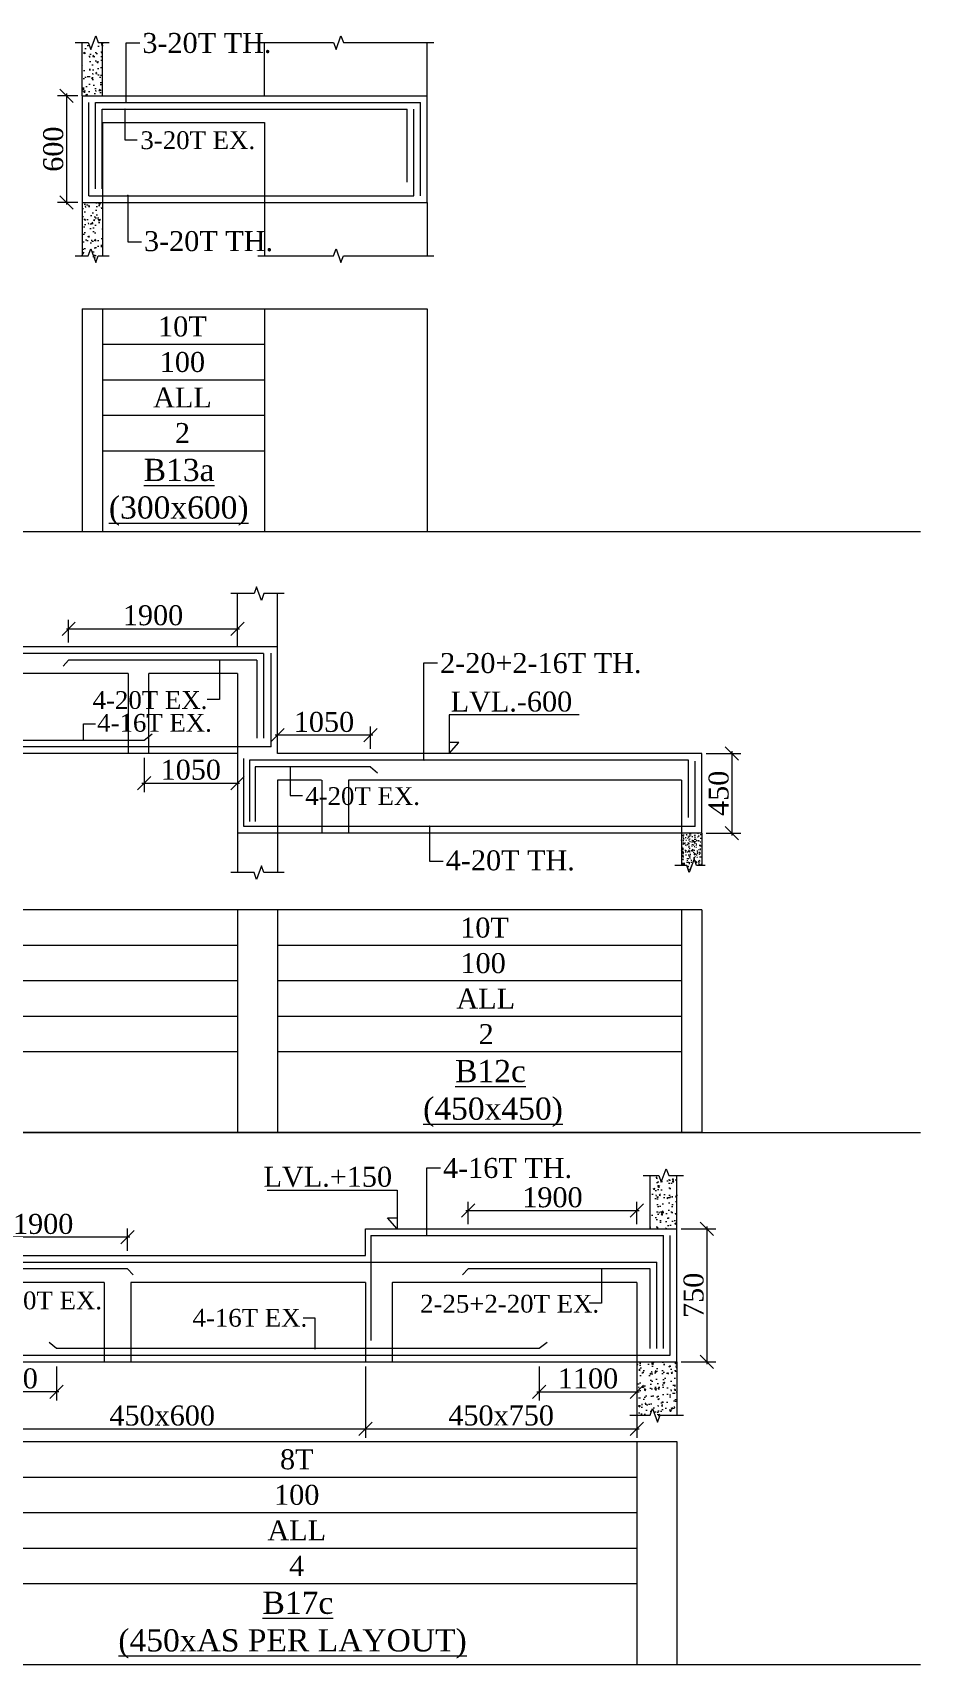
# Model space of a CAD drawing. Header units: millimetres. Extents: x 9781889 to 10654170, y -7852491 to -7608561.
# Drawn here: x 9956112 to 9966109, y -7799039 to -7780662 of the extents above; entities that cross this region are included whole.
import ezdxf
from ezdxf.enums import TextEntityAlignment as Align

# ---------------------------------------------------------------- set-up
doc = ezdxf.new("R2010")
doc.units = ezdxf.units.MM
doc.header["$LTSCALE"] = 10
doc.header["$PDMODE"] = 3
doc.linetypes.add('HIDDEN', pattern=[0.375, 0.25, -0.125])
for name, color, linetype, lineweight in [('LVL', 3, 'Continuous', 0), ('S-CUT OUT LINE', 9, 'Continuous', 0), ('S-DIM L.S.', 7, 'Continuous', 0), ('S-HATCH', 8, 'Continuous', 0), ('S-L.S.SECTION', 5, 'Continuous', 0), ('S-L.S.SLAB LINE', 252, 'HIDDEN', 0), ('S-L.S.STEEL', 1, 'Continuous', 9), ('S-SECTION MARK', 7, 'Continuous', 0), ('S-SHEET', 251, 'Continuous', 0), ('S-TEXT', 7, 'Continuous', 0), ('S-TEXT L.S. BEAM NO.', 30, 'Continuous', 0), ('S-TEXT. L.S.', 7, 'Continuous', 0)]:
    doc.layers.add(name, color=color, linetype=linetype, lineweight=lineweight)
doc.styles.add('135', font='arial.ttf', dxfattribs={"width": 0.8, "height": 135})
doc.styles.get("Standard").update_dxf_attribs({"font": 'arial.ttf'})
doc.styles.add('TEXT', font='times.ttf')
doc.dimstyles.new('75', dxfattribs={"dimtxt": 135, "dimasz": 90, "dimexe": 0.1, "dimexo": 0.03, "dimgap": 0.09, "dimtad": 1, "dimdec": 0, "dimzin": 0, "dimdsep": 46, "dimtxsty": '135', "dimblk": 'ARCHTICK', "dimcen": 0.09, "dimclrd": 256, "dimclre": 256, "dimclrt": 256, "dimadec": 0, "dimazin": 0, "dimtfac": 1, "dimtdec": 0, "dimtofl": 0, "dimtmove": 1, "dimatfit": 3, "dimldrblk": 'DOTSMALL', "dimfxl": 1, "dimtolj": 1, "dimtzin": 0, "dimlwd": -1, "dimlwe": -1, "dimarcsym": 0})
doc.dimstyles.new('SETU_1', dxfattribs={"dimtxt": 200, "dimasz": 150, "dimexe": 100, "dimexo": 50, "dimgap": 35, "dimtad": 1, "dimdec": 0, "dimzin": 0, "dimdsep": 46, "dimtxsty": 'Standard', "dimblk": 'OBLIQUE', "dimcen": 150, "dimdle": 25, "dimclrd": 256, "dimclre": 7, "dimclrt": 256, "dimadec": 0, "dimazin": 0, "dimtfac": 1, "dimtdec": 0, "dimtofl": 0, "dimtmove": 1, "dimatfit": 3, "dimfxl": 1, "dimtolj": 1, "dimtzin": 0, "dimlwd": -1, "dimlwe": 5, "dimarcsym": 1})
pattern_1 = [(50, (-81821.64, 44267.31), (182.184669, -15.9390855), [19.05, -209.55]), (355, (-81821.64, 44267.31), (-35.2434214, 191.0568452), [15.24, -167.6405842]), (100.4514447, (-81806.46, 44265.98), (146.941247, 175.117752), [16.1900088, -178.0902446]), (46.1842, (-81821.64, 44318.11), (271.079041, -42.042328), [28.575, -314.325]), (96.6355576, (-81799.05, 44314.6), (237.404134, 247.4261246), [24.285023, -267.135608]), (351.1841512, (-81821.64, 44318.1), (237.404134, 247.4261246), [22.859967, -251.459732]), (21, (-81796.24, 44305.41), (151.6143913, -102.2651982), [19.05, -209.55]), (326, (-81796.24, 44305.41), (61.8020283, 184.187966), [15.24, -167.64]), (71.451445, (-81783.6, 44296.89), (213.4164193, 81.922769), [16.1900088, -178.0899376]), (37.5, (-81821.64, 44267.31), (3.08860325, 84.55503887), [0, -165.608, 0, -170.18, 0, -168.275]), (7.5, (-81821.64, 44267.31), (66.8196625, 100.1805748), [0, -97.028, 0, -161.798, 0, -64.135]), (327.5, (-81878.28, 44267.31), (135.59059517, -5.728744), [0, -63.5, 0, -198.12, 0, -262.89]), (317.5, (-81903.68, 44267.31), (148.1291814, 25.426491), [0, -82.55, 0, -131.572, 0, -186.69])]

# ---------------------------------------------------------------- blocks, each defined once
blk = doc.blocks.new('_ArchTick')
at = {"color": 0, "linetype": 'ByBlock', "const_width": 0.15}
blk.add_lwpolyline([(-0.5, -0.5), (0.5, 0.5)], dxfattribs=at)
blk = doc.blocks.new('_Oblique')
at = {"color": 0, "linetype": 'ByBlock', "lineweight": -2}
blk.add_line((-0.5, -0.5), (0.5, 0.5), dxfattribs=at)
blk = doc.blocks.new('*D77')
at = {"layer": 'Defpoints', "color": 0, "transparency": 16777216}
for p in [(9956670, -7781374), (9956494, -7782574), (9956670, -7782574)]:
    blk.add_point(p, dxfattribs=at)
at = {"layer": 'S-DIM L.S.', "transparency": 16777216}
blk.add_line((9956494, -7781349), (9956494, -7782599), dxfattribs=at)
at = {"layer": 'S-DIM L.S.', "color": 7, "lineweight": 5, "transparency": 16777216}
for p, q in [((9956620, -7781374), (9956394, -7781374)), ((9956620, -7782574), (9956394, -7782574))]:
    blk.add_line(p, q, dxfattribs=at)
at = {"layer": 'S-DIM L.S.', "transparency": 16777216, "xscale": 150, "yscale": 150, "zscale": 150}
for p, rotation in [((9956494, -7781374), 90), ((9956494, -7782574), 270)]:
    blk.add_blockref('_Oblique', p, dxfattribs=dict(at, rotation=rotation))
at = {"layer": 'S-DIM L.S.', "transparency": 16777216, "insert": (9956345, -7781974), "char_height": 225, "attachment_point": 5, "rotation": 90, "style": 'TEXT'}
blk.add_mtext('\\A1;600', dxfattribs=at)
blk = doc.blocks.new('*D128')
at = {"layer": 'Defpoints', "color": 0, "transparency": 16777216}
for p in [(9958418, -7787375), (9956518, -7787579, 0), (9958418, -7787579, 0)]:
    blk.add_point(p, dxfattribs=at)
at = {"layer": 'S-DIM L.S.', "transparency": 16777216}
blk.add_line((9956493, -7787375), (9958443, -7787375), dxfattribs=at)
at = {"layer": 'S-DIM L.S.', "color": 7, "lineweight": 5, "transparency": 16777216}
for p, q in [((9956518, -7787529), (9956518, -7787275)), ((9958418, -7787529), (9958418, -7787275))]:
    blk.add_line(p, q, dxfattribs=at)
at = {"layer": 'S-DIM L.S.', "transparency": 16777216, "xscale": 150, "yscale": 150, "zscale": 150, "rotation": 180}
blk.add_blockref('_Oblique', (9956518, -7787375), dxfattribs=at)
at = {"layer": 'S-DIM L.S.', "transparency": 16777216, "xscale": 150, "yscale": 150, "zscale": 150}
blk.add_blockref('_Oblique', (9958418, -7787375), dxfattribs=at)
at = {"layer": 'S-DIM L.S.', "transparency": 16777216, "insert": (9957468, -7787225), "char_height": 225, "attachment_point": 5, "style": 'TEXT'}
blk.add_mtext('\\A1;1900', dxfattribs=at)
blk = doc.blocks.new('*D129')
at = {"layer": 'Defpoints', "color": 0, "transparency": 16777216}
for p in [(9958868, -7788575), (9958868, -7788779, 0), (9959918, -7788779, 0)]:
    blk.add_point(p, dxfattribs=at)
at = {"layer": 'S-DIM L.S.', "color": 7, "lineweight": 5, "transparency": 16777216}
for p, q in [((9958868, -7788729), (9958868, -7788475)), ((9959918, -7788729), (9959918, -7788475))]:
    blk.add_line(p, q, dxfattribs=at)
at = {"layer": 'S-DIM L.S.', "transparency": 16777216}
blk.add_line((9959943, -7788575), (9958843, -7788575), dxfattribs=at)
at = {"layer": 'S-DIM L.S.', "transparency": 16777216, "xscale": 150, "yscale": 150, "zscale": 150, "rotation": 180}
blk.add_blockref('_Oblique', (9958868, -7788575), dxfattribs=at)
at = {"layer": 'S-DIM L.S.', "transparency": 16777216, "xscale": 150, "yscale": 150, "zscale": 150}
blk.add_blockref('_Oblique', (9959918, -7788575), dxfattribs=at)
at = {"layer": 'S-DIM L.S.', "transparency": 16777216, "insert": (9959393, -7788426), "char_height": 225, "attachment_point": 5, "style": 'TEXT'}
blk.add_mtext('\\A1;1050', dxfattribs=at)
blk = doc.blocks.new('*D131')
at = {"layer": 'Defpoints', "color": 0, "transparency": 16777216}
for p in [(9957368, -7788779, 0), (9958418, -7788779, 0), (9958418, -7789115)]:
    blk.add_point(p, dxfattribs=at)
at = {"layer": 'S-DIM L.S.', "color": 7, "lineweight": 5, "transparency": 16777216}
for p, q in [((9957368, -7788829), (9957368, -7789215)), ((9958418, -7788829), (9958418, -7789215))]:
    blk.add_line(p, q, dxfattribs=at)
at = {"layer": 'S-DIM L.S.', "transparency": 16777216}
blk.add_line((9957343, -7789115), (9958443, -7789115), dxfattribs=at)
at = {"layer": 'S-DIM L.S.', "transparency": 16777216, "xscale": 150, "yscale": 150, "zscale": 150, "rotation": 180}
blk.add_blockref('_Oblique', (9957368, -7789115), dxfattribs=at)
at = {"layer": 'S-DIM L.S.', "transparency": 16777216, "xscale": 150, "yscale": 150, "zscale": 150}
blk.add_blockref('_Oblique', (9958418, -7789115), dxfattribs=at)
at = {"layer": 'S-DIM L.S.', "transparency": 16777216, "insert": (9957893, -7788965), "char_height": 225, "attachment_point": 5, "style": 'TEXT'}
blk.add_mtext('\\A1;1050', dxfattribs=at)
blk = doc.blocks.new('*D144')
at = {"layer": 'Defpoints', "color": 0, "transparency": 16777216}
for p in [(9963648, -7788779, 0), (9963648, -7789679, 0), (9963987, -7789679)]:
    blk.add_point(p, dxfattribs=at)
at = {"layer": 'S-DIM L.S.', "color": 7, "lineweight": 5, "transparency": 16777216}
for p, q in [((9963698, -7788779), (9964087, -7788779)), ((9963698, -7789679), (9964087, -7789679))]:
    blk.add_line(p, q, dxfattribs=at)
at = {"layer": 'S-DIM L.S.', "transparency": 16777216}
blk.add_line((9963987, -7788754), (9963987, -7789704), dxfattribs=at)
at = {"layer": 'S-DIM L.S.', "transparency": 16777216, "xscale": 150, "yscale": 150, "zscale": 150}
for p, rotation in [((9963987, -7788779), 90), ((9963987, -7789679), 270)]:
    blk.add_blockref('_Oblique', p, dxfattribs=dict(at, rotation=rotation))
at = {"layer": 'S-DIM L.S.', "transparency": 16777216, "insert": (9963838, -7789229), "char_height": 225, "attachment_point": 5, "rotation": 90, "style": 'TEXT'}
blk.add_mtext('\\A1;450', dxfattribs=at)
blk = doc.blocks.new('*D148')
at = {"layer": 'Defpoints', "color": 0, "transparency": 16777216}
for p in [(9962916, -7793929), (9961016, -7794133, 0), (9962916, -7794133, 0)]:
    blk.add_point(p, dxfattribs=at)
at = {"layer": 'S-DIM L.S.', "color": 7, "lineweight": 5, "transparency": 16777216}
for p, q in [((9961016, -7794083), (9961016, -7793829)), ((9962916, -7794083), (9962916, -7793829))]:
    blk.add_line(p, q, dxfattribs=at)
at = {"layer": 'S-DIM L.S.', "transparency": 16777216}
blk.add_line((9960991, -7793929), (9962941, -7793929), dxfattribs=at)
at = {"layer": 'S-DIM L.S.', "transparency": 16777216, "xscale": 150, "yscale": 150, "zscale": 150, "rotation": 180}
blk.add_blockref('_Oblique', (9961016, -7793929), dxfattribs=at)
at = {"layer": 'S-DIM L.S.', "transparency": 16777216, "xscale": 150, "yscale": 150, "zscale": 150}
blk.add_blockref('_Oblique', (9962916, -7793929), dxfattribs=at)
at = {"layer": 'S-DIM L.S.', "transparency": 16777216, "insert": (9961966, -7793780), "char_height": 225, "attachment_point": 5, "style": 'TEXT'}
blk.add_mtext('\\A1;1900', dxfattribs=at)
blk = doc.blocks.new('*D153')
at = {"layer": 'Defpoints', "color": 0, "transparency": 16777216}
for p in [(9955281, -7794229), (9955281, -7794433, 0), (9957181, -7794433, 0)]:
    blk.add_point(p, dxfattribs=at)
at = {"layer": 'S-DIM L.S.', "color": 7, "lineweight": 5, "transparency": 16777216}
for p, q in [((9955281, -7794383), (9955281, -7794129)), ((9957181, -7794383), (9957181, -7794129))]:
    blk.add_line(p, q, dxfattribs=at)
at = {"layer": 'S-DIM L.S.', "transparency": 16777216}
blk.add_line((9957206, -7794229), (9955256, -7794229), dxfattribs=at)
at = {"layer": 'S-DIM L.S.', "transparency": 16777216, "xscale": 150, "yscale": 150, "zscale": 150, "rotation": 180}
blk.add_blockref('_Oblique', (9955281, -7794229), dxfattribs=at)
at = {"layer": 'S-DIM L.S.', "transparency": 16777216, "xscale": 150, "yscale": 150, "zscale": 150}
blk.add_blockref('_Oblique', (9957181, -7794229), dxfattribs=at)
at = {"layer": 'S-DIM L.S.', "transparency": 16777216, "insert": (9956231, -7794080), "char_height": 225, "attachment_point": 5, "style": 'TEXT'}
blk.add_mtext('\\A1;1900', dxfattribs=at)
blk = doc.blocks.new('*D145')
at = {"layer": 'Defpoints', "color": 0, "transparency": 16777216}
for p in [(9961816, -7795633, 0), (9962916, -7795633, 0), (9962916, -7795969)]:
    blk.add_point(p, dxfattribs=at)
at = {"layer": 'S-DIM L.S.', "color": 7, "lineweight": 5, "transparency": 16777216}
for p, q in [((9961816, -7795683), (9961816, -7796069)), ((9962916, -7795683), (9962916, -7796069))]:
    blk.add_line(p, q, dxfattribs=at)
at = {"layer": 'S-DIM L.S.', "transparency": 16777216}
blk.add_line((9961791, -7795969), (9962941, -7795969), dxfattribs=at)
at = {"layer": 'S-DIM L.S.', "transparency": 16777216, "xscale": 150, "yscale": 150, "zscale": 150, "rotation": 180}
blk.add_blockref('_Oblique', (9961816, -7795969), dxfattribs=at)
at = {"layer": 'S-DIM L.S.', "transparency": 16777216, "xscale": 150, "yscale": 150, "zscale": 150}
blk.add_blockref('_Oblique', (9962916, -7795969), dxfattribs=at)
at = {"layer": 'S-DIM L.S.', "transparency": 16777216, "insert": (9962366, -7795820), "char_height": 225, "attachment_point": 5, "style": 'TEXT'}
blk.add_mtext('\\A1;1100', dxfattribs=at)
blk = doc.blocks.new('*D146')
at = {"layer": 'Defpoints', "color": 0, "transparency": 16777216}
for p in [(9955281, -7795633, 0), (9956381, -7795633, 0), (9955281, -7795969)]:
    blk.add_point(p, dxfattribs=at)
at = {"layer": 'S-DIM L.S.', "color": 7, "lineweight": 5, "transparency": 16777216}
for p, q in [((9955281, -7795683), (9955281, -7796069)), ((9956381, -7795683), (9956381, -7796069))]:
    blk.add_line(p, q, dxfattribs=at)
at = {"layer": 'S-DIM L.S.', "transparency": 16777216}
blk.add_line((9956406, -7795969), (9955256, -7795969), dxfattribs=at)
at = {"layer": 'S-DIM L.S.', "transparency": 16777216, "xscale": 150, "yscale": 150, "zscale": 150, "rotation": 180}
blk.add_blockref('_Oblique', (9955281, -7795969), dxfattribs=at)
at = {"layer": 'S-DIM L.S.', "transparency": 16777216, "xscale": 150, "yscale": 150, "zscale": 150}
blk.add_blockref('_Oblique', (9956381, -7795969), dxfattribs=at)
at = {"layer": 'S-DIM L.S.', "transparency": 16777216, "insert": (9955831, -7795820), "char_height": 225, "attachment_point": 5, "style": 'TEXT'}
blk.add_mtext('\\A1;1100', dxfattribs=at)
blk = doc.blocks.new('*D163')
at = {"layer": 'Defpoints', "color": 0, "transparency": 16777216}
for p in [(9963366, -7794133, 0), (9963366, -7795633, 0), (9963705, -7795633)]:
    blk.add_point(p, dxfattribs=at)
at = {"layer": 'S-DIM L.S.', "color": 7, "lineweight": 5, "transparency": 16777216}
for p, q in [((9963416, -7794133), (9963805, -7794133)), ((9963416, -7795633), (9963805, -7795633))]:
    blk.add_line(p, q, dxfattribs=at)
at = {"layer": 'S-DIM L.S.', "transparency": 16777216}
blk.add_line((9963705, -7794108), (9963705, -7795658), dxfattribs=at)
at = {"layer": 'S-DIM L.S.', "transparency": 16777216, "xscale": 150, "yscale": 150, "zscale": 150}
for p, rotation in [((9963705, -7794133), 90), ((9963705, -7795633), 270)]:
    blk.add_blockref('_Oblique', p, dxfattribs=dict(at, rotation=rotation))
at = {"layer": 'S-DIM L.S.', "transparency": 16777216, "insert": (9963556, -7794883), "char_height": 225, "attachment_point": 5, "rotation": 90, "style": 'TEXT'}
blk.add_mtext('\\A1;750', dxfattribs=at)
blk = doc.blocks.new('*D1762')
at = {"layer": 'Defpoints', "color": 0, "transparency": 16777216}
for p in [(9955281, -7795633, 0), (9959861, -7795633, 0), (9959861, -7796387)]:
    blk.add_point(p, dxfattribs=at)
at = {"layer": 'S-DIM L.S.', "color": 7, "lineweight": 5, "transparency": 16777216}
for p, q in [((9955281, -7795683), (9955281, -7796487)), ((9959861, -7795683), (9959861, -7796487))]:
    blk.add_line(p, q, dxfattribs=at)
at = {"layer": 'S-DIM L.S.', "transparency": 16777216}
blk.add_line((9955256, -7796387), (9959886, -7796387), dxfattribs=at)
at = {"layer": 'S-DIM L.S.', "transparency": 16777216, "xscale": 150, "yscale": 150, "zscale": 150, "rotation": 180}
blk.add_blockref('_Oblique', (9955281, -7796387), dxfattribs=at)
at = {"layer": 'S-DIM L.S.', "transparency": 16777216, "xscale": 150, "yscale": 150, "zscale": 150}
blk.add_blockref('_Oblique', (9959861, -7796387), dxfattribs=at)
at = {"layer": 'S-DIM L.S.', "transparency": 16777216, "insert": (9957571, -7796238), "char_height": 225, "attachment_point": 5, "style": 'TEXT'}
blk.add_mtext('\\A1;450x600', dxfattribs=at)
blk = doc.blocks.new('*D1763')
at = {"layer": 'Defpoints', "color": 0, "transparency": 16777216}
for p in [(9959861, -7795633, 0), (9962916, -7795633, 0), (9962916, -7796387)]:
    blk.add_point(p, dxfattribs=at)
at = {"layer": 'S-DIM L.S.', "color": 7, "lineweight": 5, "transparency": 16777216}
for p, q in [((9959861, -7795683), (9959861, -7796487)), ((9962916, -7795683), (9962916, -7796487))]:
    blk.add_line(p, q, dxfattribs=at)
at = {"layer": 'S-DIM L.S.', "transparency": 16777216}
blk.add_line((9959836, -7796387), (9962941, -7796387), dxfattribs=at)
at = {"layer": 'S-DIM L.S.', "transparency": 16777216, "xscale": 150, "yscale": 150, "zscale": 150, "rotation": 180}
blk.add_blockref('_Oblique', (9959861, -7796387), dxfattribs=at)
at = {"layer": 'S-DIM L.S.', "transparency": 16777216, "xscale": 150, "yscale": 150, "zscale": 150}
blk.add_blockref('_Oblique', (9962916, -7796387), dxfattribs=at)
at = {"layer": 'S-DIM L.S.', "transparency": 16777216, "insert": (9961388, -7796237), "char_height": 225, "attachment_point": 5, "style": 'TEXT'}
blk.add_mtext('\\A1;450x750', dxfattribs=at)

msp = doc.modelspace()

# ---------------------------------------------------------------- hatches: boundary and pattern name
at = {"layer": 'S-HATCH'}
h = msp.add_hatch(dxfattribs=at)
h.set_pattern_fill('AR-CONC', color=256)
h.set_pattern_definition(pattern_1)
h.paths.add_polyline_path([(9956669.7, -7781374.5), (9956899.7, -7781374.5), (9956899.7, -7780774.5), (9956850.1, -7780774.5), (9956822.1, -7780697.6), (9956766.2, -7780851.3), (9956738.2, -7780774.5), (9956669.7, -7780774.5)])
h = msp.add_hatch(dxfattribs=at)
h.set_pattern_fill('AR-CONC', color=256)
h.set_pattern_definition(pattern_1)
h.paths.add_polyline_path([(9956766.2, -7783097.6), (9956822.1, -7783251.3), (9956850.1, -7783174.5), (9956899.7, -7783174.5), (9956899.7, -7782574.5), (9956669.7, -7782574.5), (9956669.7, -7783174.5), (9956738.2, -7783174.5)])
h = msp.add_hatch(dxfattribs=at)
h.set_pattern_fill('AR-CONC', color=256, scale=0.5)
h.set_pattern_definition([(50, (128373.52, -61061.72), (91.0923345, -7.96954277), [9.525, -104.775]), (355, (128373.52, -61061.72), (-17.6217107, 95.5284226), [7.62, -83.8202921]), (100.4514447, (128381.11, -61062.39), (73.47062355, 87.55887596), [8.0950044, -89.0451223]), (46.1842, (128373.52, -61036.32), (135.5395204, -21.021164), [14.2875, -157.1625]), (96.6355576, (128384.81, -61038.08), (118.702067, 123.7130623), [12.1425116, -133.5678041]), (351.1841512, (128373.52, -61036.32), (118.702067, 123.7130623), [11.4299835, -125.729866]), (21, (128386.22, -61042.67), (75.80719563, -51.1325991), [9.525, -104.775]), (326, (128386.22, -61042.67), (30.9010142, 92.09398306), [7.62, -83.82]), (71.451445, (128392.535, -61046.935), (106.70820964, 40.96138444), [8.0950044, -89.0449688]), (37.5, (128373.517, -61061.724), (1.544301625, 42.27751944), [0, -82.804, 0, -85.09, 0, -84.1375]), (7.5, (128373.517, -61061.724), (33.40983126, 50.09028741), [0, -48.514, 0, -80.899, 0, -32.0675]), (327.5, (128345.196, -61061.724), (67.79529758, -2.864372), [0, -31.75, 0, -99.06, 0, -131.445]), (317.5, (128332.496, -61061.724), (74.0645907, 12.71324552), [0, -41.275, 0, -65.786, 0, -93.345])])
h.paths.add_polyline_path([(9963589.6, -7790043.5), (9963647.8, -7790043.5), (9963647.8, -7789678.9), (9963417.8, -7789678.9), (9963417.8, -7790043.5), (9963477.7, -7790043.5), (9963505.6, -7790120.3), (9963561.6, -7789966.6)])
h = msp.add_hatch(dxfattribs=at)
h.set_pattern_fill('AR-CONC', color=256)
h.set_pattern_definition([(50, (-76505.49, 30408.6), (182.184669, -15.9390855), [19.05, -209.55]), (355, (-76505.49, 30408.6), (-35.2434214, 191.0568452), [15.24, -167.6405842]), (100.4514447, (-76490.3, 30407.28), (146.941247, 175.117752), [16.1900088, -178.0902446]), (46.1842, (-76505.49, 30459.4), (271.079041, -42.042328), [28.575, -314.325]), (96.6355576, (-76482.9, 30455.9), (237.404134, 247.4261246), [24.285023, -267.135608]), (351.1841512, (-76505.5, 30459.4), (237.404134, 247.4261246), [22.859967, -251.459732]), (21, (-76480.09, 30446.7), (151.6143913, -102.2651982), [19.05, -209.55]), (326, (-76480.09, 30446.7), (61.8020283, 184.187966), [15.24, -167.64]), (71.451445, (-76467.45, 30438.18), (213.4164193, 81.922769), [16.1900088, -178.0899376]), (37.5, (-76505.49, 30408.606), (3.08860325, 84.55503887), [0, -165.608, 0, -170.18, 0, -168.275]), (7.5, (-76505.49, 30408.61), (66.8196625, 100.1805748), [0, -97.028, 0, -161.798, 0, -64.135]), (327.5, (-76562.13, 30408.606), (135.59059517, -5.728744), [0, -63.5, 0, -198.12, 0, -262.89]), (317.5, (-76587.53, 30408.6), (148.1291814, 25.426491), [0, -82.55, 0, -131.572, 0, -186.69])])
h.paths.add_polyline_path([(9963219.5, -7793533.3), (9963191.6, -7793610.1), (9963163.6, -7793533.3), (9963122.1, -7793533.3), (9963094.1, -7793610.1), (9963066.1, -7793533.3), (9963065.8, -7793533.3), (9963065.8, -7794133.3), (9963365.8, -7794133.3), (9963365.8, -7793533.3)])
h = msp.add_hatch(dxfattribs=at)
h.set_pattern_fill('AR-CONC', color=256)
h.set_pattern_definition([(50, (-76505.49, 30108.6), (182.184669, -15.9390855), [19.05, -209.55]), (355, (-76505.49, 30108.6), (-35.2434214, 191.0568452), [15.24, -167.6405842]), (100.4514447, (-76490.3, 30107.28), (146.941247, 175.117752), [16.1900088, -178.0902446]), (46.1842, (-76505.49, 30159.4), (271.079041, -42.042328), [28.575, -314.325]), (96.6355576, (-76482.9, 30155.9), (237.404134, 247.4261246), [24.285023, -267.135608]), (351.1841512, (-76505.5, 30159.4), (237.404134, 247.4261246), [22.859967, -251.459732]), (21, (-76480.09, 30146.7), (151.6143913, -102.2651982), [19.05, -209.55]), (326, (-76480.09, 30146.7), (61.8020283, 184.187966), [15.24, -167.64]), (71.451445, (-76467.45, 30138.18), (213.4164193, 81.922769), [16.1900088, -178.0899376]), (37.5, (-76505.49, 30108.606), (3.08860325, 84.55503887), [0, -165.608, 0, -170.18, 0, -168.275]), (7.5, (-76505.49, 30108.61), (66.8196625, 100.1805748), [0, -97.028, 0, -161.798, 0, -64.135]), (327.5, (-76562.13, 30108.606), (135.59059517, -5.728744), [0, -63.5, 0, -198.12, 0, -262.89]), (317.5, (-76587.53, 30108.6), (148.1291814, 25.426491), [0, -82.55, 0, -131.572, 0, -186.69])])
h.paths.add_polyline_path([(9963365.8, -7795633.3), (9962915.8, -7795633.3), (9962915.8, -7796233.3), (9963066.1, -7796233.3), (9963094.1, -7796156.4), (9963150.1, -7796310.1), (9963178, -7796233.3), (9963365.8, -7796233.3)])

# ---------------------------------------------------------------- linework, layer by layer
at = {"layer": 'LVL', "linetype": 'Continuous', "elevation": 0}
for points in [[(9962265.1, -7788346.3), (9960803.9, -7788346.3), (9960803.9, -7788778.9), (9960912, -7788656.8), (9960803.9, -7788656.8)], [(9958754.9, -7793698.2), (9960216.1, -7793698.2), (9960216.1, -7794133.3), (9960108, -7794011.2), (9960216.1, -7794011.2)]]:
    msp.add_lwpolyline(points, dxfattribs=at)
at = {"layer": 'S-CUT OUT LINE', "color": 5, "elevation": 0}
for points in [[(9956591.4, -7780774.5), (9956738.2, -7780774.5), (9956766.2, -7780851.3), (9956822.1, -7780697.6), (9956850.1, -7780774.5), (9956974.7, -7780774.5)], [(9956591.4, -7783174.5), (9956738.2, -7783174.5), (9956766.2, -7783097.6), (9956822.1, -7783251.3), (9956850.1, -7783174.5), (9956974.7, -7783174.5)], [(9958946.1, -7786978.9), (9958717.5, -7786978.9), (9958689.5, -7787055.7), (9958633.6, -7786902), (9958605.6, -7786978.9), (9958342.8, -7786978.9)], [(9958946.1, -7790122.3), (9958717.5, -7790122.3), (9958689.5, -7790045.4), (9958633.6, -7790199.1), (9958605.6, -7790122.3), (9958342.8, -7790122.3)], [(9962987.5, -7793533.3), (9963163.6, -7793533.3), (9963191.6, -7793610.1), (9963247.5, -7793456.4), (9963275.5, -7793533.3), (9963440.8, -7793533.3)], [(9962837.5, -7796233.3), (9963066.1, -7796233.3), (9963094.1, -7796156.4), (9963150.1, -7796310.1), (9963178, -7796233.3), (9963440.8, -7796233.3)]]:
    msp.add_lwpolyline(points, dxfattribs=at)
at = {"layer": 'S-CUT OUT LINE', "color": 5}
for points in [[(9958646.4, -7780774.5), (9959500.6, -7780774.5), (9959528.6, -7780851.3), (9959584.5, -7780697.6), (9959612.5, -7780774.5), (9960629.6, -7780774.5)], [(9958646.4, -7783174.5), (9959500.6, -7783174.5), (9959528.6, -7783097.6), (9959584.5, -7783251.3), (9959612.5, -7783174.5), (9960629.6, -7783174.5)]]:
    msp.add_lwpolyline(points, dxfattribs=at)
at = {"layer": 'S-CUT OUT LINE', "color": 1, "elevation": 0}
msp.add_lwpolyline([(9963687.2, -7790043.5), (9963589.6, -7790043.5), (9963561.6, -7789966.6), (9963505.6, -7790120.3), (9963477.7, -7790043.5), (9963342.8, -7790043.5)], dxfattribs=at)
at = {"layer": 'S-L.S.SECTION'}
for p, q in [((9956669.7, -7781374.5, 0), (9956669.7, -7780774.5, 0)), ((9956899.7, -7781374.5, 0), (9956899.7, -7780774.5, 0)), ((9958724.6, -7781374.5, 0), (9958724.6, -7780774.5, 0)), ((9960554.6, -7781374.5, 0), (9960554.6, -7780774.5, 0)), ((9956669.6, -7781374.5, 0), (9960554.6, -7781374.5, 0)), ((9956669.7, -7781374.5, 0), (9956669.7, -7782574.5, 0)), ((9960554.6, -7782574.5, 0), (9960554.6, -7781374.5, 0)), ((9956669.6, -7782574.5, 0), (9960554.6, -7782574.5, 0)), ((9956669.7, -7782574.5, 0), (9956669.7, -7783174.5, 0)), ((9956899.7, -7782574.5, 0), (9956899.7, -7783174.5, 0)), ((9958724.6, -7782574.5, 0), (9958724.6, -7783174.5, 0)), ((9960554.6, -7782574.5, 0), (9960554.6, -7783174.5, 0)), ((9958417.8, -7787578.9), (9958417.8, -7786978.9)), ((9958867.9, -7788778.9, 0), (9958867.8, -7786978.9)), ((9958867.8, -7787578.9, 0), (9944792.8, -7787578.9, 0)), ((9958417.8, -7788778.9, 0), (9944792.8, -7788778.9, 0)), ((9958417.8, -7788778.9), (9958417.8, -7790122.3, 0)), ((9963647.8, -7788778.9, 0), (9958867.9, -7788778.9, 0)), ((9963647.8, -7789678.9, 0), (9963647.8, -7788778.9, 0)), ((9963647.8, -7789678.9, 0), (9963647.8, -7788778.9, 0)), ((9963647.8, -7789678.9, 0), (9958417.8, -7789678.9, 0)), ((9958867.8, -7789682.7, 0), (9958867.8, -7790122.3, 0)), ((9963065.8, -7794133.3, 0), (9963065.8, -7793533.3, 0)), ((9963365.8, -7794133.3, 0), (9963365.8, -7793533.3, 0)), ((9959860.8, -7794133.3, 0), (9963365.8, -7794133.3, 0)), ((9959860.8, -7794433.3, 0), (9959860.8, -7794133.3, 0)), ((9963365.8, -7795633.3, 0), (9963365.8, -7794133.3, 0)), ((9946085.8, -7794433.3, 0), (9959860.8, -7794433.3, 0)), ((9940715.8, -7795633.3, 0), (9963365.8, -7795633.3, 0)), ((9962915.8, -7795633.3, 0), (9962915.8, -7796233.3, 0)), ((9963365.8, -7795633.3, 0), (9963365.8, -7796233.3, 0))]:
    msp.add_line(p, q, dxfattribs=at)
at = {"layer": 'S-L.S.SECTION', "color": 1}
for p, q in [((9963417.8, -7789678.9, 0), (9963417.8, -7790043.5, 0)), ((9963647.8, -7789678.9, 0), (9963647.8, -7790043.5, 0))]:
    msp.add_line(p, q, dxfattribs=at)
at = {"layer": 'S-L.S.SLAB LINE', "ltscale": 0.3}
for p, q in [((9956669.6, -7781674.5, 0), (9956669.7, -7781674.5, 0)), ((9956899.7, -7781674.5, 0), (9956899.7, -7782574.5, 0)), ((9956899.7, -7781674.5, 0), (9958724.6, -7781674.5)), ((9958724.6, -7781674.5), (9958724.6, -7782574.5)), ((9957187.8, -7787878.9, 0), (9955897.4, -7787878.9, 0)), ((9957187.8, -7787878.9, 0), (9957187.8, -7788778.9, 0)), ((9958417.8, -7787878.9, 0), (9957417.8, -7787878.9, 0)), ((9957417.8, -7787878.9, 0), (9957417.8, -7788778.9, 0)), ((9958417.8, -7787878.9, 0), (9958417.8, -7788778.9, 0)), ((9959367.8, -7789078.9, 0), (9958867.8, -7789078.9, 0)), ((9958867.8, -7789078.9, 0), (9958867.8, -7789678.9, 0)), ((9959367.8, -7789078.9, 0), (9959367.8, -7789678.9, 0)), ((9963417.8, -7789078.9, 0), (9959667.8, -7789078.9, 0)), ((9959667.8, -7789078.9, 0), (9959667.8, -7789678.9, 0)), ((9963417.8, -7789078.9, 0), (9963417.8, -7789678.9, 0)), ((9955280.8, -7794733.3, 0), (9956918.8, -7794733.3, 0)), ((9956918.8, -7794733.3, 0), (9956918.8, -7795633.3, 0)), ((9957218.8, -7794733.3, 0), (9959860.8, -7794733.3, 0)), ((9957218.8, -7794733.3, 0), (9957218.8, -7795633.3, 0)), ((9959860.8, -7794733.3, 0), (9959860.8, -7795633.3, 0)), ((9960160.8, -7794733.3, 0), (9962915.8, -7794733.3, 0)), ((9960160.8, -7794733.3, 0), (9960160.8, -7795633.3, 0)), ((9962915.8, -7794733.3, 0), (9962915.8, -7795633.3, 0))]:
    msp.add_line(p, q, dxfattribs=at)
at = {"layer": 'S-L.S.STEEL'}
for p, q in [((9956744.6, -7782499.5, 0), (9956744.6, -7781449.5, 0)), ((9956819.6, -7781449.5, 0), (9960479.6, -7781449.5, 0)), ((9956819.6, -7782419.8, 0), (9956819.6, -7781449.5, 0)), ((9956894.6, -7781524.5, 0), (9960329.6, -7781524.5, 0)), ((9956894.6, -7782419.8, 0), (9956894.6, -7781524.5, 0)), ((9960329.6, -7782344.1, 0), (9960329.6, -7781524.5, 0)), ((9960404.6, -7782499.5, 0), (9960404.6, -7781524.5, 0)), ((9960479.6, -7782499.5, 0), (9960479.6, -7781449.5, 0)), ((9956744.6, -7782499.5, 0), (9960404.6, -7782499.5, 0)), ((9958713.6, -7787653.9, 0), (9944867.8, -7787653.9, 0)), ((9958638.6, -7787728.9, 0), (9958638.6, -7788606.2, 0)), ((9958713.6, -7787653.9, 0), (9958713.6, -7788606.2, 0)), ((9958798.3, -7788703.9, 0), (9958798.3, -7787650, 0)), ((9958798.3, -7788703.9, 0), (9944942.8, -7788703.9, 0)), ((9958489.8, -7789603.9, 0), (9958489.8, -7788837.1, 0)), ((9958555.4, -7788853.9, 0), (9958555.4, -7789546.5, 0)), ((9963497.8, -7789499.6, 0), (9963497.8, -7788853.9, 0)), ((9963572.8, -7789603.9, 0), (9963572.8, -7788866.9, 0)), ((9959917.9, -7788928.9, 0), (9958617.2, -7788928.9, 0)), ((9958617.2, -7788928.9, 0), (9958617.2, -7789546.5, 0)), ((9959917.9, -7788928.9, 0), (9959995.3, -7788999.4)), ((9963572.8, -7789603.9, 0), (9958489.8, -7789603.9, 0)), ((9959919.3, -7794208.3, 0), (9963215.8, -7794208.3, 0)), ((9959919.3, -7794208.3, 0), (9959919.3, -7795390.7, 0)), ((9963215.8, -7795483.3, 0), (9963215.8, -7794208.3, 0)), ((9963290.8, -7795558.3, 0), (9963290.8, -7794208.3, 0)), ((9946156.9, -7794508.3, 0), (9963140.8, -7794508.3, 0)), ((9957181, -7794583.3, 0), (9957244.1, -7794650.1, 0)), ((9963065.8, -7795483.3, 0), (9963065.8, -7794583.3, 0)), ((9963140.8, -7795483.3, 0), (9963140.8, -7794508.3, 0)), ((9940790.8, -7795558.3, 0), (9963290.8, -7795558.3, 0))]:
    msp.add_line(p, q, dxfattribs=at)
at = {"layer": 'S-L.S.STEEL', "elevation": 0}
for points in [[(9951833.5, -7788560.6), (9951923, -7788628.9), (9957367.7, -7788628.9), (9957458.9, -7788558.1)], [(9961905.2, -7795415), (9961815.7, -7795483.3), (9956381, -7795483.3), (9956299, -7795412.5)]]:
    msp.add_lwpolyline(points, dxfattribs=at)
at = {"layer": 'S-L.S.STEEL'}
for points in [[(9958638.6, -7787728.9, 0), (9956517.8, -7787728.9, 0), (9956454.6, -7787795.7, 0)], [(9963497.8, -7788853.9, 0), (9958555.4, -7788853.9, 0)], [(9957181, -7794583.3, 0), (9952730.9, -7794583.3, 0), (9952667.7, -7794650.1, 0)], [(9963065.8, -7794583.3, 0), (9961015.8, -7794583.3, 0), (9960952.6, -7794650.1, 0)]]:
    msp.add_polyline3d(points, dxfattribs=at)
at = {"layer": 'S-SHEET'}
for p, q in [((9956669.6, -7783771, 0), (9960554.6, -7783771, 0)), ((9956669.6, -7783771), (9956669.6, -7786280.2)), ((9956899.6, -7783771), (9956899.6, -7786280.2)), ((9958724.6, -7783771), (9958724.6, -7786280.2)), ((9960554.6, -7783771), (9960554.6, -7786280.2)), ((9956899.6, -7784171, 0), (9958724.6, -7784171, 0)), ((9956899.6, -7784571, 0), (9958724.6, -7784571, 0)), ((9956899.6, -7784971, 0), (9958724.6, -7784971, 0)), ((9956899.6, -7785371, 0), (9958724.6, -7785371, 0)), ((9914774.6, -7786280.2), (9966108.7, -7786280.2)), ((9956669.6, -7786280.2, 0), (9960554.6, -7786280.2, 0)), ((9963647.8, -7790541.4, 0), (9944792.8, -7790541.4, 0)), ((9958417.8, -7790541.4), (9958417.8, -7793050.7)), ((9958867.8, -7790541.4), (9958867.8, -7793050.7)), ((9963417.8, -7790541.4, 0), (9963417.8, -7793050.7, 0)), ((9963647.8, -7790541.4, 0), (9963647.8, -7793050.7, 0)), ((9958417.8, -7790941.4, 0), (9950872.8, -7790941.4, 0)), ((9963417.8, -7790941.4, 0), (9958867.8, -7790941.4, 0)), ((9958417.8, -7791341.4, 0), (9950872.8, -7791341.4, 0)), ((9963417.8, -7791341.4, 0), (9958867.8, -7791341.4, 0)), ((9958417.8, -7791741.4, 0), (9950872.8, -7791741.4, 0)), ((9963417.8, -7791741.4, 0), (9958867.8, -7791741.4, 0)), ((9958417.8, -7792141.4, 0), (9950872.8, -7792141.4, 0)), ((9963417.8, -7792141.4, 0), (9958867.8, -7792141.4, 0)), ((9914774.6, -7793050.7), (9966108.7, -7793050.7)), ((9963647.8, -7793050.7, 0), (9944792.8, -7793050.7, 0)), ((9940715.8, -7796529.8, 0), (9963365.8, -7796529.8, 0)), ((9962915.8, -7796529.8, 0), (9962915.8, -7799039, 0)), ((9963365.8, -7796529.8, 0), (9963365.8, -7799039, 0)), ((9955280.8, -7796929.8, 0), (9962915.8, -7796929.8, 0)), ((9955280.8, -7797329.8, 0), (9962915.8, -7797329.8, 0)), ((9955280.8, -7797729.8, 0), (9962915.8, -7797729.8, 0)), ((9955280.8, -7798129.8, 0), (9962915.8, -7798129.8, 0)), ((9914774.6, -7799039), (9966108.7, -7799039)), ((9940715.8, -7799039, 0), (9963365.8, -7799039, 0))]:
    msp.add_line(p, q, dxfattribs=at)

# ---------------------------------------------------------------- texts
at = {"layer": 'LVL', "style": 'TEXT'}
for s, p in [('LVL.-600', (9960819.6, -7788307.8, 0)), ('LVL.+150', (9958712.9, -7793659.8, 0))]:
    msp.add_text(s, height=225, dxfattribs=at).set_placement(p)
at = {"layer": 'S-TEXT', "linetype": 'ByBlock', "style": 'TEXT'}
for s, p in [('10T', (9957799, -7783971, 0)), ('100', (9957799, -7784371, 0)), ('ALL', (9957799, -7784771, 0)), ('2', (9957799, -7785171, 0)), ('10T', (9961200.7, -7790741.4, 0)), ('100', (9961185.4, -7791141.4, 0)), ('ALL', (9961215.1, -7791541.4, 0)), ('2', (9961219.2, -7791941.4, 0)), ('8T', (9959086.5, -7796729.8, 0)), ('100', (9959086.5, -7797129.8, 0)), ('ALL', (9959086.5, -7797529.8, 0)), ('4', (9959086.5, -7797929.8, 0))]:
    msp.add_text(s, height=225, dxfattribs=at).set_placement(p, align=Align.MIDDLE_CENTER)
at = {"layer": 'S-TEXT L.S. BEAM NO.', "linetype": 'ByBlock', "style": 'TEXT'}
for s, p in [('%%UB13a', (9957362.9, -7785711.6, 0)), ('%%U(300x600)', (9956971.2, -7786134.6, 0))]:
    msp.add_text(s, height=250, dxfattribs=at).set_placement(p)
at = {"layer": 'S-TEXT L.S. BEAM NO.', "color": 145, "linetype": 'ByBlock', "style": 'TEXT'}
for s, p in [('%%UB12c', (9960869.5, -7792482.1, 0)), ('%%U(450x450)', (9960509.7, -7792905.1, 0))]:
    msp.add_text(s, height=250, dxfattribs=at).set_placement(p)
at = {"layer": 'S-TEXT L.S. BEAM NO.', "color": 140, "linetype": 'ByBlock', "style": 'TEXT'}
for s, p in [('%%UB17c', (9958700.8, -7798470.4, 0)), ('%%U(450xAS PER LAYOUT)', (9957077.5, -7798893.4, 0))]:
    msp.add_text(s, height=250, dxfattribs=at).set_placement(p)
at = {"layer": 'S-TEXT. L.S.', "style": 'TEXT'}
for s, height, p in [('3-20T TH.', 225, (9957347.9, -7780890.2, 0)), ('3-20T EX.', 200, (9957325.7, -7781972.7, 0)), ('3-20T TH.', 225, (9957366.2, -7783122.3, 0)), ('2-20+2-16T TH.', 225, (9960700.7, -7787874.2, 0)), ('4-20T EX.', 200, (9956787.9, -7788278.3, 0)), ('4-16T EX.', 200, (9956839, -7788534.8, 0)), ('4-20T EX.', 200, (9959182.2, -7789359.7, 0)), ('4-20T TH.', 225, (9960764.5, -7790096.4, 0)), ('4-16T TH.', 225, (9960733.6, -7793560.8, 0)), ('4-20T EX.', 200, (9955601.6, -7795040.3, 0)), ('2-25+2-20T EX.', 200, (9960475.4, -7795077.3, 0)), ('4-16T EX.', 200, (9957912.7, -7795235.5, 0))]:
    msp.add_text(s, height=height, dxfattribs=at).set_placement(p)

# ---------------------------------------------------------------- dimensions: what is measured, and where the dimension line sits
at = {"layer": 'S-DIM L.S.', "color": 7}
for base, p1, p2, picture, middle in [((9956494.5, -7782574.5), (9956669.6, -7781374.5), (9956669.6, -7782574.5), '*D77', (9956345.1, -7781974.5)), ((9963987.4, -7789678.9, 0), (9963647.8, -7788778.9, 0), (9963647.8, -7789678.9, 0), '*D144', (9963838, -7789228.9, 0)), ((9963705.4, -7795633.3, 0), (9963365.8, -7794133.3, 0), (9963365.8, -7795633.3, 0), '*D163', (9963555.7, -7794883.3, 0))]:
    dim = msp.add_linear_dim(base=base, p1=p1, p2=p2, angle=90, dimstyle='SETU_1', override={"dimtxt": 225, "dimlfac": 0.5, "dimtxsty": 'TEXT'}, dxfattribs=at)
    dim.commit()
    dim.dimension.update_dxf_attribs({"geometry": picture, "text_midpoint": middle})
at = {"layer": 'S-DIM L.S.'}
for base, p1, p2, picture, middle in [((9958417.8, -7787375.1, 0), (9956517.8, -7787578.9), (9958417.8, -7787578.9), '*D128', (9957467.8, -7787225.3, 0)), ((9958417.8, -7789114.9, 0), (9957367.7, -7788778.9, 0), (9958417.8, -7788778.9), '*D131', (9957892.8, -7788965.5, 0)), ((9962915.8, -7793929.5, 0), (9961015.8, -7794133.3, 0), (9962915.8, -7794133.3, 0), '*D148', (9961965.8, -7793779.7, 0)), ((9962915.8, -7795969.3, 0), (9961815.7, -7795633.3, 0), (9962915.8, -7795633.3, 0), '*D145', (9962365.8, -7795819.9, 0))]:
    dim = msp.add_linear_dim(base=base, p1=p1, p2=p2, angle=180, dimstyle='SETU_1', override={"dimtxt": 225, "dimtxsty": 'TEXT'}, dxfattribs=at)
    dim.commit()
    dim.dimension.update_dxf_attribs({"geometry": picture, "text_midpoint": middle})
for base, p1, p2, picture, middle in [((9958867.9, -7788575.1, 0), (9959917.9, -7788778.9, 0), (9958867.9, -7788778.9, 0), '*D129', (9959392.9, -7788425.6, 0)), ((9955281, -7794229.5, 0), (9957181, -7794433.3, 0), (9955281, -7794433.3, 0), '*D153', (9956231, -7794079.7, 0)), ((9955280.9, -7795969.3, 0), (9956381, -7795633.3, 0), (9955280.9, -7795633.3, 0), '*D146', (9955830.9, -7795819.9, 0))]:
    dim = msp.add_linear_dim(base=base, p1=p1, p2=p2, dimstyle='SETU_1', override={"dimtxt": 225, "dimtxsty": 'TEXT'}, dxfattribs=at)
    dim.commit()
    dim.dimension.update_dxf_attribs({"geometry": picture, "text_midpoint": middle})
for base, p1, p2, text, picture, middle in [((9959860.8, -7796387.2), (9955280.9, -7795633.3, 0), (9959860.8, -7795633.3, 0), '450x600', '*D1762', (9957570.8, -7796237.7)), ((9962915.8, -7796387.2), (9959860.8, -7795633.3, 0), (9962915.8, -7795633.3, 0), '450x750', '*D1763', (9961388.3, -7796237.4))]:
    dim = msp.add_linear_dim(base=base, p1=p1, p2=p2, text=text, dimstyle='SETU_1', override={"dimtxt": 225, "dimtxsty": 'TEXT'}, dxfattribs=at)
    dim.commit()
    dim.dimension.update_dxf_attribs({"geometry": picture, "text_midpoint": middle})

# ---------------------------------------------------------------- leaders
at = {"layer": 'S-SECTION MARK'}
for points in [[(9957166.2, -7781449.5, 0), (9957166.2, -7780775.1, 0), (9957318.8, -7780775.1, 0)], [(9957151.7, -7781524.5, 0), (9957151.7, -7781867.5, 0), (9957291.1, -7781867.5, 0)], [(9957184.6, -7782495.5, 0), (9957184.6, -7783017.5, 0), (9957337.1, -7783017.5, 0)], [(9958216, -7787728.9, 0), (9958216, -7788173.1, 0), (9958076.6, -7788173.1, 0)], [(9960519.1, -7788853.9, 0), (9960519.1, -7787759, 0), (9960671.6, -7787759, 0)], [(9956685.1, -7788628.9, 0), (9956685.1, -7788444.5, 0), (9956820.5, -7788444.5, 0)], [(9959012.1, -7788928.9, 0), (9959012.1, -7789254.4, 0), (9959151.5, -7789254.4, 0)], [(9960582.8, -7789599.9, 0), (9960582.8, -7789991.6, 0), (9960735.4, -7789991.6, 0)], [(9960551.9, -7794208.3, 0), (9960551.9, -7793445.7, 0), (9960704.5, -7793445.7, 0)], [(9962518.1, -7794583.3, 0), (9962518.1, -7794972.1, 0), (9962378.7, -7794972.1, 0)], [(9959293.2, -7795483.3, 0), (9959293.2, -7795139.8, 0), (9959157.8, -7795139.8, 0)]]:
    msp.add_leader(points, dimstyle='75', override={"dimasz": 75}, dxfattribs=at)

doc.saveas('drawing.dxf')
